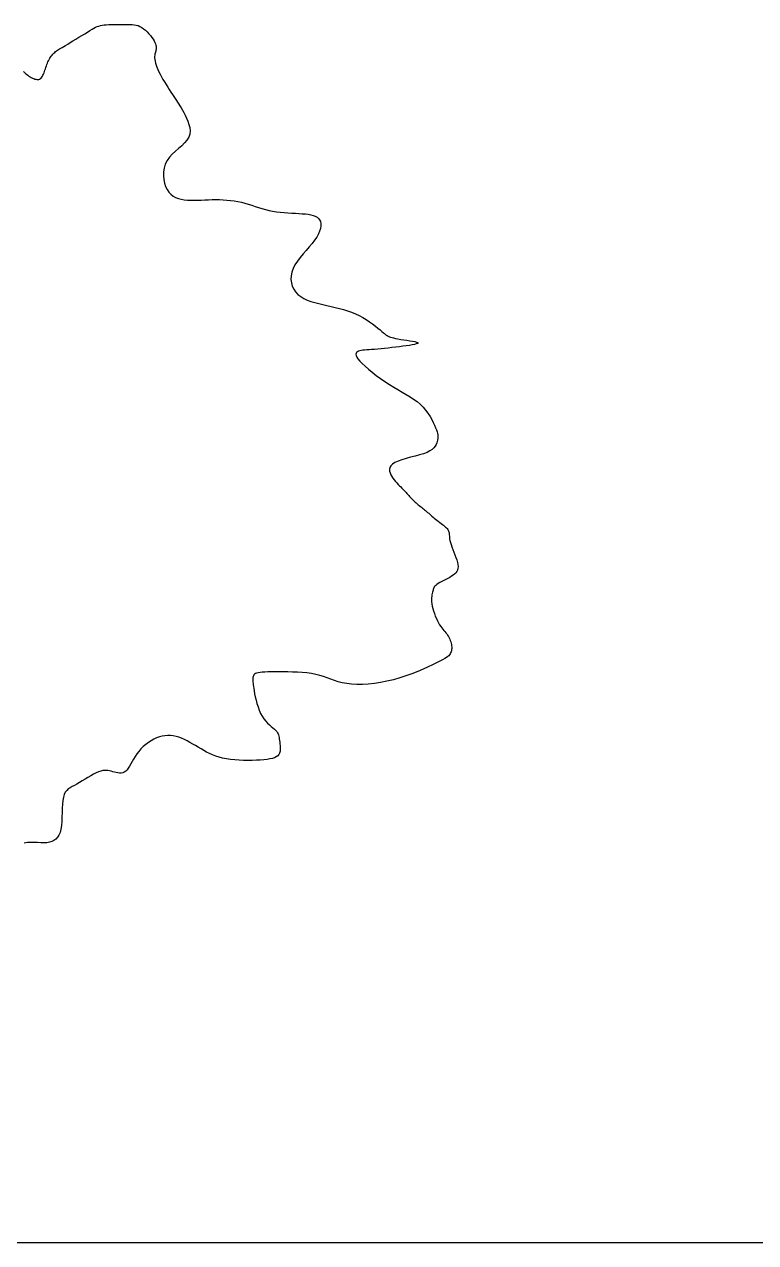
# Model space of a CAD drawing. Header units: millimetres. Extents: x 87938 to 265635, y 330093 to 434310.
# Drawn here: x 190976 to 195129, y 365241 to 372162 of the extents above; entities that cross this region are included whole.
import ezdxf

# ---------------------------------------------------------------- set-up
doc = ezdxf.new("R2010")
doc.units = ezdxf.units.MM
doc.layers.add('www.cad-blocks.net', color=7, linetype='Continuous')

# ---------------------------------------------------------------- blocks, each defined once
blk = doc.blocks.new('A$C315A1E4F')
for p, q in [((9048.9, 6288.7), (9061.7, 6296.4)), ((9061.7, 6296.4), (9072.8, 6303)), ((9072.8, 6303), (9082.6, 6308.5)), ((9082.6, 6308.5), (9091.3, 6313)), ((9091.3, 6313), (9099.6, 6316.7)), ((9099.6, 6316.7), (9107.6, 6319.6)), ((9107.6, 6319.6), (9115.9, 6321.9)), ((9115.9, 6321.9), (9124.9, 6323.7)), ((9124.9, 6323.7), (9135, 6325.1)), ((9135, 6325.1), (9146.5, 6326.1)), ((9146.5, 6326.1), (9159.1, 6326.9)), ((9159.1, 6326.9), (9172.7, 6327.5)), ((9172.7, 6327.5), (9186.8, 6327.9)), ((9186.8, 6327.9), (9201.3, 6328.1)), ((9201.3, 6328.1), (9215.7, 6328.2)), ((9215.7, 6328.2), (9229.8, 6328.2)), ((9229.8, 6328.2), (9243.4, 6328.3)), ((9243.4, 6328.3), (9256.1, 6328.2)), ((9256.1, 6328.2), (9268, 6328)), ((9268, 6328), (9279.3, 6327.4)), ((9279.3, 6327.4), (9290, 6326.3)), ((9290, 6326.3), (9300.3, 6324.4)), ((9300.3, 6324.4), (9310.2, 6321.5)), ((9310.2, 6321.5), (9319.9, 6317.6)), ((9319.9, 6317.6), (9329.5, 6312.3)), ((9329.5, 6312.3), (9339, 6305.7)), ((9339, 6305.7), (9348.4, 6297.8)), ((9348.4, 6297.8), (9357.5, 6289)), ((8947, 6226.3), (8959.7, 6234.1)), ((8959.7, 6234.1), (8973.8, 6242.7)), ((8973.8, 6242.7), (8988.9, 6251.9)), ((8988.9, 6251.9), (9004.3, 6261.4)), ((9004.3, 6261.4), (9019.8, 6270.9)), ((9019.8, 6270.9), (9034.8, 6280.1)), ((9034.8, 6280.1), (9048.9, 6288.7)), ((9357.5, 6289), (9366.1, 6279.7)), ((9366.1, 6279.7), (9374.2, 6270)), ((9374.2, 6270), (9381.5, 6260.4)), ((9381.5, 6260.4), (9387.9, 6251)), ((9387.9, 6251), (9393.2, 6242.3)), ((9393.2, 6242.3), (9397.4, 6234.3)), ((9397.4, 6234.3), (9400.5, 6227.2)), ((8862.2, 6164.4), (8866.4, 6169.7)), ((8866.4, 6169.7), (8870.8, 6174.6)), ((8870.8, 6174.6), (8875.4, 6179.2)), ((8875.4, 6179.2), (8880.1, 6183.5)), ((8880.1, 6183.5), (8884.8, 6187.6)), ((8884.8, 6187.6), (8889.6, 6191.3)), ((8889.6, 6191.3), (8894.4, 6194.8)), ((8894.4, 6194.8), (8899.4, 6198.1)), ((8899.4, 6198.1), (8904.9, 6201.5)), ((8904.9, 6201.5), (8911.1, 6205.2)), ((8911.1, 6205.2), (8918.2, 6209.4)), ((8918.2, 6209.4), (8926.3, 6214.1)), ((8926.3, 6214.1), (8935.9, 6219.7)), ((8935.9, 6219.7), (8947, 6226.3)), ((9396.2, 6168.3), (9395.6, 6161.8)), ((9397.2, 6174.2), (9396.2, 6168.3)), ((9398.5, 6179.7), (9397.2, 6174.2)), ((9400, 6184.8), (9398.5, 6179.7)), ((9401.5, 6189.7), (9400, 6184.8)), ((9400.5, 6227.2), (9402.7, 6220.7)), ((9402.8, 6194.5), (9401.5, 6189.7)), ((9402.7, 6220.7), (9404, 6214.8)), ((9403.8, 6199.3), (9402.8, 6194.5)), ((9404.4, 6204.2), (9403.8, 6199.3)), ((9404, 6214.8), (9404.5, 6209.3)), ((9404.5, 6209.3), (9404.4, 6204.2)), ((8832.2, 6098.9), (8834.6, 6106.1)), ((8834.6, 6106.1), (8837, 6113.2)), ((8837, 6113.2), (8839.5, 6120.3)), ((8839.5, 6120.3), (8842.2, 6127.2)), ((8842.2, 6127.2), (8844.9, 6134)), ((8844.9, 6134), (8847.9, 6140.6)), ((8847.9, 6140.6), (8851.1, 6147)), ((8851.1, 6147), (8854.5, 6153.1)), ((8854.5, 6153.1), (8858.2, 6158.9)), ((8858.2, 6158.9), (8862.2, 6164.4)), ((9395.6, 6161.8), (9395.6, 6154.6)), ((9395.6, 6154.6), (9396.4, 6146.7)), ((9396.4, 6146.7), (9398, 6137.9)), ((9398, 6137.9), (9400.5, 6128.3)), ((9400.5, 6128.3), (9403.9, 6117.9)), ((9403.9, 6117.9), (9408, 6106.9)), ((9408, 6106.9), (9412.8, 6095.3)), ((8719.3, 6084.6), (8723.8, 6079.8)), ((8723.8, 6079.8), (8728.9, 6075.1)), ((8728.9, 6075.1), (8734.4, 6070.4)), ((8734.4, 6070.4), (8740.4, 6065.8)), ((8740.4, 6065.8), (8746.5, 6061.5)), ((8746.5, 6061.5), (8752.9, 6057.5)), ((8752.9, 6057.5), (8759.2, 6053.9)), ((8759.2, 6053.9), (8765.5, 6050.7)), ((8765.5, 6050.7), (8771.6, 6048)), ((8771.6, 6048), (8777.5, 6045.9)), ((8777.5, 6045.9), (8783, 6044.4)), ((8783, 6044.4), (8788.2, 6043.7)), ((8788.2, 6043.7), (8793.2, 6043.6)), ((8793.2, 6043.6), (8797.8, 6044.3)), ((8797.8, 6044.3), (8802.1, 6045.7)), ((8802.1, 6045.7), (8806.2, 6048)), ((8806.2, 6048), (8809.9, 6051.2)), ((8809.9, 6051.2), (8813.3, 6055.2)), ((8813.3, 6055.2), (8816.5, 6060)), ((8816.5, 6060), (8819.5, 6065.4)), ((8819.5, 6065.4), (8822.2, 6071.5)), ((8822.2, 6071.5), (8824.9, 6077.9)), ((8824.9, 6077.9), (8827.4, 6084.8)), ((8827.4, 6084.8), (8829.8, 6091.8)), ((8829.8, 6091.8), (8832.2, 6098.9)), ((9412.8, 6095.3), (9418.4, 6083.1)), ((9418.4, 6083.1), (9424.6, 6070.5)), ((9424.6, 6070.5), (9431.5, 6057.5)), ((9431.5, 6057.5), (9438.9, 6044.3)), ((9438.9, 6044.3), (9446.8, 6030.9)), ((9446.8, 6030.9), (9455, 6017.5)), ((9455, 6017.5), (9463.3, 6004.2)), ((9463.3, 6004.2), (9471.7, 5991.2)), ((9471.7, 5991.2), (9479.9, 5978.7)), ((9479.9, 5978.7), (9487.8, 5966.8)), ((9487.8, 5966.8), (9495.2, 5955.6)), ((9495.2, 5955.6), (9502.1, 5945.3)), ((9502.1, 5945.3), (9508.6, 5935.5)), ((9508.6, 5935.5), (9514.7, 5926.1)), ((9514.7, 5926.1), (9520.7, 5916.6)), ((9520.7, 5916.6), (9526.7, 5906.8)), ((9526.7, 5906.8), (9532.9, 5896.5)), ((9532.9, 5896.5), (9539.3, 5885.3)), ((9539.3, 5885.3), (9546.2, 5872.8)), ((9546.2, 5872.8), (9553.6, 5859)), ((9553.6, 5859), (9561, 5843.9)), ((9561, 5843.9), (9567.7, 5828)), ((9567.7, 5828), (9573.3, 5811.5)), ((9573.3, 5811.5), (9577.1, 5794.7)), ((9577.1, 5794.7), (9578.5, 5777.9)), ((9562.6, 5730.3), (9550.2, 5715.8)), ((9571.7, 5745.4), (9562.6, 5730.3)), ((9576.9, 5761.3), (9571.7, 5745.4)), ((9578.5, 5777.9), (9576.9, 5761.3)), ((9503, 5672.8), (9487, 5657.6)), ((9519.5, 5687.3), (9503, 5672.8)), ((9535.6, 5701.5), (9519.5, 5687.3)), ((9550.2, 5715.8), (9535.6, 5701.5)), ((9451, 5605.8), (9444.9, 5586.2)), ((9460.2, 5624.4), (9451, 5605.8)), ((9472.4, 5641.6), (9460.2, 5624.4)), ((9487, 5657.6), (9472.4, 5641.6)), ((9441.7, 5566.1), (9441, 5546)), ((9441, 5546), (9442.8, 5526.3)), ((9444.9, 5586.2), (9441.7, 5566.1)), ((9442.8, 5526.3), (9446.7, 5507.5)), ((9446.7, 5507.5), (9452.6, 5490.1)), ((9452.6, 5490.1), (9460.2, 5474.7)), ((9460.2, 5474.7), (9469.2, 5461.5)), ((9469.2, 5461.5), (9479.7, 5450.6)), ((9479.7, 5450.6), (9491.5, 5441.6)), ((9491.5, 5441.6), (9504.4, 5434.5)), ((9504.4, 5434.5), (9518.3, 5429)), ((9518.3, 5429), (9533.2, 5425)), ((9533.2, 5425), (9548.9, 5422.2)), ((9548.9, 5422.2), (9565.3, 5420.5)), ((9565.3, 5420.5), (9582.4, 5419.8)), ((9582.4, 5419.8), (9599.9, 5419.7)), ((9599.9, 5419.7), (9617.9, 5420.2)), ((9617.9, 5420.2), (9636.3, 5420.9)), ((9636.3, 5420.9), (9654.9, 5421.9)), ((9654.9, 5421.9), (9673.8, 5422.8)), ((9673.8, 5422.8), (9692.9, 5423.5)), ((9692.9, 5423.5), (9712, 5423.7)), ((9712, 5423.7), (9731.1, 5423.4)), ((9731.1, 5423.4), (9750.2, 5422.5)), ((9750.2, 5422.5), (9769.2, 5421)), ((9769.2, 5421), (9788.1, 5419)), ((9788.1, 5419), (9806.8, 5416.3)), ((9806.8, 5416.3), (9825.4, 5413)), ((9825.4, 5413), (9843.7, 5409.1)), ((9843.7, 5409.1), (9861.8, 5404.6)), ((9861.8, 5404.6), (9879.6, 5399.6)), ((9879.6, 5399.6), (9897.2, 5394.1)), ((9897.2, 5394.1), (9914.7, 5388.4)), ((9914.7, 5388.4), (9932.3, 5382.7)), ((9932.3, 5382.7), (9950, 5377.2)), ((9950, 5377.2), (9968, 5371.9)), ((9968, 5371.9), (9986.4, 5367.2)), ((9986.4, 5367.2), (10005.2, 5363.2)), ((10005.2, 5363.2), (10024.6, 5360.1)), ((10024.6, 5360.1), (10044.4, 5357.6)), ((10044.4, 5357.6), (10064.3, 5355.8)), ((10064.3, 5355.8), (10084.1, 5354.5)), ((10084.1, 5354.5), (10103.7, 5353.4)), ((10103.7, 5353.4), (10122.7, 5352.5)), ((10122.7, 5352.5), (10140.9, 5351.6)), ((10140.9, 5351.6), (10158.2, 5350.5)), ((10158.2, 5350.5), (10174.4, 5349.1)), ((10174.4, 5349.1), (10189.2, 5347.3)), ((10189.2, 5347.3), (10202.7, 5344.9)), ((10202.7, 5344.9), (10214.8, 5341.7)), ((10214.8, 5341.7), (10225.4, 5337.7)), ((10225.4, 5337.7), (10234.4, 5332.6)), ((10234.4, 5332.6), (10241.8, 5326.3)), ((10241.8, 5326.3), (10247.5, 5318.6)), ((10247.5, 5318.6), (10251.4, 5309.5)), ((10251.4, 5309.5), (10253.4, 5299.1)), ((10253.4, 5287.3), (10251.5, 5274.4)), ((10253.4, 5299.1), (10253.4, 5287.3)), ((10232.8, 5229.9), (10222, 5213.5)), ((10241.2, 5245.6), (10232.8, 5229.9)), ((10247.4, 5260.5), (10241.2, 5245.6)), ((10251.5, 5274.4), (10247.4, 5260.5)), ((10178.6, 5161), (10162.6, 5142.7)), ((10194.2, 5179), (10178.6, 5161)), ((10209, 5196.5), (10194.2, 5179)), ((10222, 5213.5), (10209, 5196.5)), ((10132.8, 5105.1), (10120.3, 5086.1)), ((10147.1, 5124), (10132.8, 5105.1)), ((10162.6, 5142.7), (10147.1, 5124)), ((10103.7, 5047.9), (10100.1, 5029.1)), ((10110.4, 5067), (10103.7, 5047.9)), ((10120.3, 5086.1), (10110.4, 5067)), ((10100.1, 5029.1), (10099.4, 5010.7)), ((10099.4, 5010.7), (10101.7, 4993)), ((10101.7, 4993), (10106.6, 4976.1)), ((10106.6, 4976.1), (10114, 4960.4)), ((10114, 4960.4), (10123.8, 4946.1)), ((10123.8, 4946.1), (10135.9, 4933.3)), ((10135.9, 4933.3), (10150.1, 4922.2)), ((10150.1, 4922.2), (10166, 4912.7)), ((10166, 4912.7), (10183.6, 4904.5)), ((10183.6, 4904.5), (10202.5, 4897.4)), ((10202.5, 4897.4), (10222.4, 4891.3)), ((10222.4, 4891.3), (10243, 4885.8)), ((10243, 4885.8), (10264.3, 4880.7)), ((10264.3, 4880.7), (10285.7, 4875.9)), ((10285.7, 4875.9), (10307.2, 4871.1)), ((10307.2, 4871.1), (10328.7, 4866.2)), ((10328.7, 4866.2), (10349.9, 4860.9)), ((10349.9, 4860.9), (10371, 4855.2)), ((10371, 4855.2), (10391.8, 4848.9)), ((10391.8, 4848.9), (10412.1, 4841.9)), ((10412.1, 4841.9), (10432.1, 4833.9)), ((10432.1, 4833.9), (10451.5, 4825)), ((10451.5, 4825), (10470.3, 4814.9)), ((10470.3, 4814.9), (10488.3, 4804)), ((10488.3, 4804), (10505.3, 4792.6)), ((10505.3, 4792.6), (10521.2, 4781.2)), ((10521.2, 4781.2), (10535.8, 4770)), ((10535.8, 4770), (10548.8, 4759.6)), ((10548.8, 4759.6), (10560, 4750.2)), ((10560, 4750.2), (10569.4, 4742.2)), ((10569.4, 4742.2), (10576.8, 4735.8)), ((10576.8, 4735.8), (10582.4, 4731.1)), ((10582.4, 4731.1), (10586.6, 4727.5)), ((10586.6, 4727.5), (10589.7, 4725)), ((10589.7, 4725), (10592.1, 4723.3)), ((10592.1, 4723.3), (10594.1, 4722)), ((10594.1, 4722), (10596, 4721)), ((10596, 4721), (10598.1, 4719.9)), ((10598.1, 4719.9), (10600.8, 4718.5)), ((10602.1, 4656.6), (10583.2, 4654.6)), ((10600.8, 4718.5), (10604.3, 4716.9)), ((10621.3, 4658.7), (10602.1, 4656.6)), ((10604.3, 4716.9), (10608.8, 4715.1)), ((10608.8, 4715.1), (10614.5, 4713.1)), ((10614.5, 4713.1), (10621.4, 4710.9)), ((10640.5, 4661), (10621.3, 4658.7)), ((10621.4, 4710.9), (10629.9, 4708.7)), ((10629.9, 4708.7), (10640.2, 4706.3)), ((10640.2, 4706.3), (10652.3, 4703.9)), ((10659.5, 4663.3), (10640.5, 4661)), ((10652.3, 4703.9), (10666.4, 4701.5)), ((10677.8, 4665.7), (10659.5, 4663.3)), ((10666.4, 4701.5), (10681.7, 4699.2)), ((10695.2, 4668.1), (10677.8, 4665.7)), ((10681.7, 4699.2), (10697.5, 4696.8)), ((10711.3, 4670.5), (10695.2, 4668.1)), ((10697.5, 4696.8), (10712.9, 4694.4)), ((10725.5, 4672.9), (10711.3, 4670.5)), ((10712.9, 4694.4), (10727.1, 4692)), ((10737.6, 4675.3), (10725.5, 4672.9)), ((10727.1, 4692), (10739.3, 4689.6)), ((10746.9, 4677.7), (10737.6, 4675.3)), ((10739.3, 4689.6), (10748.6, 4687.2)), ((10753.1, 4680.1), (10746.9, 4677.7)), ((10748.6, 4687.2), (10754.3, 4684.8)), ((10755.7, 4682.4), (10753.1, 4680.1)), ((10754.3, 4684.8), (10755.7, 4682.4)), ((10435.7, 4629.7), (10434.8, 4624.3)), ((10434.8, 4624.3), (10435.8, 4617.7)), ((10438.5, 4634.1), (10435.7, 4629.7)), ((10435.8, 4617.7), (10439.3, 4609.8)), ((10442.8, 4637.5), (10438.5, 4634.1)), ((10439.3, 4609.8), (10445.5, 4600.4)), ((10448.3, 4640.2), (10442.8, 4637.5)), ((10445.5, 4600.4), (10454.7, 4589.3)), ((10454.7, 4642.3), (10448.3, 4640.2)), ((10462.1, 4644), (10454.7, 4642.3)), ((10470.6, 4645.2), (10462.1, 4644)), ((10480.2, 4646.2), (10470.6, 4645.2)), ((10490.9, 4647.1), (10480.2, 4646.2)), ((10503, 4647.9), (10490.9, 4647.1)), ((10516.4, 4648.7), (10503, 4647.9)), ((10531.2, 4649.8), (10516.4, 4648.7)), ((10547.4, 4651.1), (10531.2, 4649.8)), ((10564.8, 4652.7), (10547.4, 4651.1)), ((10583.2, 4654.6), (10564.8, 4652.7)), ((10454.7, 4589.3), (10467, 4576.5)), ((10467, 4576.5), (10482.2, 4562.3)), ((10482.2, 4562.3), (10499.7, 4547.1)), ((10499.7, 4547.1), (10519.2, 4531.2)), ((10519.2, 4531.2), (10540.2, 4514.9)), ((10540.2, 4514.9), (10562.3, 4498.8)), ((10562.3, 4498.8), (10584.9, 4483.1)), ((10584.9, 4483.1), (10607.7, 4468.3)), ((10607.7, 4468.3), (10630.2, 4454.5)), ((10630.2, 4454.5), (10652.3, 4441.6)), ((10652.3, 4441.6), (10673.8, 4429.3)), ((10673.8, 4429.3), (10694.5, 4417.3)), ((10694.5, 4417.3), (10714.4, 4405.3)), ((10714.4, 4405.3), (10733.2, 4393)), ((10733.2, 4393), (10750.8, 4380.1)), ((10750.8, 4380.1), (10767.1, 4366.3)), ((10767.1, 4366.3), (10781.9, 4351.5)), ((10781.9, 4351.5), (10795.2, 4335.8)), ((10795.2, 4335.8), (10807.1, 4319.6)), ((10807.1, 4319.6), (10817.7, 4303.4)), ((10817.7, 4303.4), (10826.9, 4287.5)), ((10826.9, 4287.5), (10834.7, 4272.3)), ((10834.7, 4272.3), (10841.4, 4258.1)), ((10841.4, 4258.1), (10846.7, 4245.3)), ((10846.7, 4245.3), (10850.9, 4234.2)), ((10850.9, 4234.2), (10854.1, 4224.6)), ((10854.1, 4224.6), (10856.2, 4216.2)), ((10856.2, 4216.2), (10857.5, 4208.7)), ((10849.5, 4158.1), (10844.8, 4149.8)), ((10852.8, 4166.3), (10849.5, 4158.1)), ((10854.9, 4174.2), (10852.8, 4166.3)), ((10856.3, 4181.6), (10854.9, 4174.2)), ((10857.3, 4188.5), (10856.3, 4181.6)), ((10858, 4195.1), (10857.3, 4188.5)), ((10857.5, 4208.7), (10858, 4201.8)), ((10858, 4201.8), (10858, 4195.1)), ((10716.9, 4092.3), (10693.9, 4086.1)), ((10740.2, 4098.4), (10716.9, 4092.3)), ((10762.8, 4104.6), (10740.2, 4098.4)), ((10783.8, 4111), (10762.8, 4104.6)), ((10802.1, 4117.9), (10783.8, 4111)), ((10817.1, 4125.4), (10802.1, 4117.9)), ((10829, 4133.2), (10817.1, 4125.4)), ((10838, 4141.4), (10829, 4133.2)), ((10844.8, 4149.8), (10838, 4141.4)), ((10611, 4039.7), (10608.8, 4030.3)), ((10608.8, 4030.3), (10609.1, 4020.8)), ((10616.1, 4048.8), (10611, 4039.7)), ((10624.5, 4057.5), (10616.1, 4048.8)), ((10636.7, 4065.5), (10624.5, 4057.5)), ((10652.9, 4072.9), (10636.7, 4065.5)), ((10672.3, 4079.7), (10652.9, 4072.9)), ((10693.9, 4086.1), (10672.3, 4079.7)), ((10609.1, 4020.8), (10611.3, 4011.2)), ((10611.3, 4011.2), (10615.2, 4001.8)), ((10615.2, 4001.8), (10620.2, 3992.6)), ((10620.2, 3992.6), (10625.9, 3983.8)), ((10625.9, 3983.8), (10632.2, 3975.4)), ((10632.2, 3975.4), (10638.8, 3967.4)), ((10638.8, 3967.4), (10645.8, 3959.7)), ((10645.8, 3959.7), (10652.8, 3952.4)), ((10652.8, 3952.4), (10659.7, 3945.5)), ((10659.7, 3945.5), (10666.4, 3938.9)), ((10666.4, 3938.9), (10672.8, 3932.6)), ((10672.8, 3932.6), (10678.7, 3926.6)), ((10678.7, 3926.6), (10684.1, 3920.9)), ((10684.1, 3920.9), (10689.3, 3915.4)), ((10689.3, 3915.4), (10694.1, 3910.1)), ((10694.1, 3910.1), (10698.7, 3905)), ((10698.7, 3905), (10703.2, 3899.9)), ((10703.2, 3899.9), (10707.6, 3895)), ((10707.6, 3895), (10712.1, 3890.1)), ((10712.1, 3890.1), (10716.6, 3885.2)), ((10716.6, 3885.2), (10721.3, 3880.3)), ((10721.3, 3880.3), (10726, 3875.4)), ((10726, 3875.4), (10730.9, 3870.6)), ((10730.9, 3870.6), (10735.9, 3865.8)), ((10735.9, 3865.8), (10740.9, 3861.1)), ((10740.9, 3861.1), (10746.1, 3856.5)), ((10746.1, 3856.5), (10751.4, 3851.9)), ((10751.4, 3851.9), (10756.7, 3847.5)), ((10756.7, 3847.5), (10762.2, 3843.1)), ((10762.2, 3843.1), (10767.7, 3838.8)), ((10767.7, 3838.8), (10773.2, 3834.5)), ((10773.2, 3834.5), (10778.7, 3830.2)), ((10778.7, 3830.2), (10784.2, 3825.8)), ((10784.2, 3825.8), (10789.7, 3821.5)), ((10789.7, 3821.5), (10795, 3817)), ((10795, 3817), (10800.3, 3812.5)), ((10800.3, 3812.5), (10805.5, 3807.8)), ((10805.5, 3807.8), (10810.8, 3803.1)), ((10810.8, 3803.1), (10816.2, 3798.2)), ((10816.2, 3798.2), (10821.7, 3793.3)), ((10821.7, 3793.3), (10827.4, 3788.2)), ((10827.4, 3788.2), (10833.4, 3783)), ((10833.4, 3783), (10839.8, 3777.8)), ((10839.8, 3777.8), (10846.5, 3772.4)), ((10846.5, 3772.4), (10853.5, 3767)), ((10853.5, 3767), (10860.6, 3761.6)), ((10860.6, 3761.6), (10867.7, 3756.2)), ((10867.7, 3756.2), (10874.7, 3751)), ((10874.7, 3751), (10881.3, 3745.9)), ((10881.3, 3745.9), (10887.6, 3741)), ((10887.6, 3741), (10893.2, 3736.3)), ((10893.2, 3736.3), (10898.2, 3732)), ((10898.2, 3732), (10902.5, 3727.8)), ((10902.5, 3727.8), (10906.1, 3723.8)), ((10906.1, 3723.8), (10909.2, 3719.8)), ((10909.2, 3719.8), (10911.7, 3715.8)), ((10911.7, 3715.8), (10913.6, 3711.6)), ((10913.6, 3711.6), (10915.1, 3707.2)), ((10915.1, 3707.2), (10916.2, 3702.5)), ((10916.2, 3702.5), (10916.8, 3697.4)), ((10916.8, 3697.4), (10917.2, 3691.8)), ((10917.2, 3691.8), (10917.6, 3685.5)), ((10917.6, 3685.5), (10918.2, 3678.5)), ((10918.2, 3678.5), (10919.1, 3670.8)), ((10919.1, 3670.8), (10920.6, 3662.1)), ((10920.6, 3662.1), (10922.8, 3652.3)), ((10922.8, 3652.3), (10926, 3641.5)), ((10926, 3641.5), (10930.2, 3629.5)), ((10930.2, 3629.5), (10935.1, 3616.5)), ((10935.1, 3616.5), (10940.5, 3603)), ((10940.5, 3603), (10946, 3589.3)), ((10946, 3589.3), (10951.3, 3575.5)), ((10951.3, 3575.5), (10955.9, 3562.2)), ((10955.9, 3562.2), (10959.6, 3549.5)), ((10959.6, 3549.5), (10962, 3537.9)), ((10962, 3537.9), (10962.8, 3527.5)), ((10962.8, 3527.5), (10962.1, 3518.2)), ((10899.1, 3460.9), (10888.6, 3455.4)), ((10909.6, 3466.5), (10899.1, 3460.9)), ((10919.8, 3472.2), (10909.6, 3466.5)), ((10929.2, 3477.9), (10919.8, 3472.2)), ((10937.7, 3483.7), (10929.2, 3477.9)), ((10945.1, 3489.6), (10937.7, 3483.7)), ((10951.3, 3495.8), (10945.1, 3489.6)), ((10956.3, 3502.6), (10951.3, 3495.8)), ((10959.9, 3510), (10956.3, 3502.6)), ((10962.1, 3518.2), (10959.9, 3510)), ((10832.1, 3400.5), (10830.8, 3394.9)), ((10833.2, 3405.6), (10832.1, 3400.5)), ((10834.3, 3410.2), (10833.2, 3405.6)), ((10835.5, 3414.6), (10834.3, 3410.2)), ((10837.2, 3418.8), (10835.5, 3414.6)), ((10839.5, 3422.8), (10837.2, 3418.8)), ((10842.7, 3426.9), (10839.5, 3422.8)), ((10847.1, 3431), (10842.7, 3426.9)), ((10852.9, 3435.4), (10847.1, 3431)), ((10860.2, 3440), (10852.9, 3435.4)), ((10868.8, 3444.9), (10860.2, 3440)), ((10878.4, 3450.1), (10868.8, 3444.9)), ((10888.6, 3455.4), (10878.4, 3450.1)), ((10825.6, 3366.2), (10825.2, 3357.1)), ((10825.2, 3357.1), (10825.5, 3347.1)), ((10825.5, 3347.1), (10826.7, 3336.2)), ((10826.5, 3374.5), (10825.6, 3366.2)), ((10827.8, 3382), (10826.5, 3374.5)), ((10826.7, 3336.2), (10828.8, 3324.2)), ((10829.3, 3388.8), (10827.8, 3382)), ((10830.8, 3394.9), (10829.3, 3388.8)), ((10828.8, 3324.2), (10831.8, 3311.6)), ((10831.8, 3311.6), (10835.6, 3298.5)), ((10835.6, 3298.5), (10840, 3285.3)), ((10840, 3285.3), (10845, 3272.3)), ((10845, 3272.3), (10850.3, 3259.6)), ((10850.3, 3259.6), (10855.9, 3247.8)), ((10855.9, 3247.8), (10861.6, 3236.9)), ((10861.6, 3236.9), (10867.3, 3227.3)), ((10867.3, 3227.3), (10873, 3218.9)), ((10873, 3218.9), (10878.6, 3211.3)), ((10878.6, 3211.3), (10884.1, 3204.5)), ((10884.1, 3204.5), (10889.4, 3198.2)), ((10889.4, 3198.2), (10894.6, 3192.2)), ((10894.6, 3192.2), (10899.5, 3186.2)), ((10899.5, 3186.2), (10904.1, 3180.2)), ((10904.1, 3180.2), (10908.5, 3174)), ((10908.5, 3174), (10912.5, 3167.4)), ((10912.5, 3167.4), (10916.2, 3160.7)), ((10916.2, 3160.7), (10919.4, 3153.8)), ((10919.4, 3153.8), (10922.3, 3146.8)), ((10922.3, 3146.8), (10924.7, 3139.8)), ((10926.3, 3087.2), (10924.2, 3081.8)), ((10924.7, 3139.8), (10926.7, 3132.7)), ((10927.9, 3093), (10926.3, 3087.2)), ((10926.7, 3132.7), (10928.2, 3125.7)), ((10929, 3099.1), (10927.9, 3093)), ((10928.2, 3125.7), (10929.1, 3118.8)), ((10929.5, 3105.5), (10929, 3099.1)), ((10929.1, 3118.8), (10929.6, 3112.1)), ((10929.6, 3112.1), (10929.5, 3105.5)), ((10831.2, 3020.8), (10807.9, 3010)), ((10851.4, 3030.6), (10831.2, 3020.8)), ((10868.3, 3039), (10851.4, 3030.6)), ((10882.2, 3046.2), (10868.3, 3039)), ((10893.3, 3052.4), (10882.2, 3046.2)), ((10902.2, 3057.8), (10893.3, 3052.4)), ((10909.1, 3062.7), (10902.2, 3057.8)), ((10914.4, 3067.3), (10909.1, 3062.7)), ((10918.4, 3071.9), (10914.4, 3067.3)), ((10921.6, 3076.6), (10918.4, 3071.9)), ((10924.2, 3081.8), (10921.6, 3076.6)), ((9904.2, 2959.9), (9903.5, 2955.3)), ((9905.6, 2964.2), (9904.2, 2959.9)), ((9907.9, 2968.2), (9905.6, 2964.2)), ((9911.3, 2971.8), (9907.9, 2968.2)), ((9916, 2975), (9911.3, 2971.8)), ((9922.3, 2977.7), (9916, 2975)), ((9930.4, 2979.8), (9922.3, 2977.7)), ((9940.3, 2981.4), (9930.4, 2979.8)), ((9951.9, 2982.5), (9940.3, 2981.4)), ((9965.4, 2983.3), (9951.9, 2982.5)), ((9980.6, 2983.7), (9965.4, 2983.3)), ((9997.7, 2984), (9980.6, 2983.7)), ((10016.5, 2984.1), (9997.7, 2984)), ((10037.1, 2984.1), (10016.5, 2984.1)), ((10059.4, 2984), (10037.1, 2984.1)), ((10083.1, 2983.9), (10059.4, 2984)), ((10107.7, 2983.4), (10083.1, 2983.9)), ((10132.7, 2982.5), (10107.7, 2983.4)), ((10157.8, 2981), (10132.7, 2982.5)), ((10182.3, 2978.7), (10157.8, 2981)), ((10206, 2975.5), (10182.3, 2978.7)), ((10228.4, 2971.3), (10206, 2975.5)), ((10249.1, 2966), (10228.4, 2971.3)), ((10268.5, 2959.8), (10249.1, 2966)), ((10287.2, 2953.1), (10268.5, 2959.8)), ((10693.2, 2963.4), (10661, 2952.8)), ((10724.3, 2974.8), (10693.2, 2963.4)), ((10754.1, 2986.6), (10724.3, 2974.8)), ((10782.1, 2998.4), (10754.1, 2986.6)), ((10807.9, 3010), (10782.1, 2998.4)), ((9903.3, 2950.6), (9903.2, 2945.9)), ((9903.2, 2945.9), (9903.2, 2941)), ((9903.2, 2941), (9903.3, 2936)), ((9903.5, 2955.3), (9903.3, 2950.6)), ((9903.3, 2936), (9903.6, 2930.3)), ((9903.6, 2930.3), (9904, 2924)), ((9904, 2924), (9904.8, 2916.5)), ((9904.8, 2916.5), (9905.9, 2907.8)), ((9905.9, 2907.8), (9907.5, 2897.5)), ((9907.5, 2897.5), (9909.6, 2885.3)), ((10305.7, 2946.3), (10287.2, 2953.1)), ((10324.4, 2939.5), (10305.7, 2946.3)), ((10344, 2933.3), (10324.4, 2939.5)), ((10364.9, 2927.8), (10344, 2933.3)), ((10387.7, 2923.6), (10364.9, 2927.8)), ((10412.8, 2920.7), (10387.7, 2923.6)), ((10439.9, 2919.4), (10412.8, 2920.7)), ((10468.8, 2919.6), (10439.9, 2919.4)), ((10499.1, 2921.3), (10468.8, 2919.6)), ((10530.5, 2924.5), (10499.1, 2921.3)), ((10562.7, 2929.3), (10530.5, 2924.5)), ((10595.5, 2935.6), (10562.7, 2929.3)), ((10628.3, 2943.5), (10595.5, 2935.6)), ((10661, 2952.8), (10628.3, 2943.5)), ((9909.6, 2885.3), (9912.3, 2871.2)), ((9912.3, 2871.2), (9915.6, 2855.5)), ((9915.6, 2855.5), (9919.6, 2838.7)), ((9919.6, 2838.7), (9924.3, 2821.2)), ((9924.3, 2821.2), (9929.8, 2803.6)), ((9929.8, 2803.6), (9936, 2786.4)), ((9936, 2786.4), (9943.1, 2769.9)), ((9943.1, 2769.9), (9951, 2754.8)), ((9951, 2754.8), (9959.8, 2741.3)), ((9959.8, 2741.3), (9969.2, 2729.4)), ((9969.2, 2729.4), (9978.8, 2719)), ((9978.8, 2719), (9988.5, 2709.8)), ((9988.5, 2709.8), (9997.9, 2701.6)), ((9406, 2643.3), (9391.6, 2636.6)), ((9420.3, 2648.5), (9406, 2643.3)), ((9434.7, 2652.3), (9420.3, 2648.5)), ((9449, 2654.6), (9434.7, 2652.3)), ((9463.3, 2655.6), (9449, 2654.6)), ((9477.7, 2655.3), (9463.3, 2655.6)), ((9492, 2653.6), (9477.7, 2655.3)), ((9506.4, 2650.6), (9492, 2653.6)), ((9520.7, 2646.5), (9506.4, 2650.6)), ((9535.1, 2641.1), (9520.7, 2646.5)), ((9997.9, 2701.6), (10006.6, 2694.3)), ((10006.6, 2694.3), (10014.5, 2687.7)), ((10014.5, 2687.7), (10021.2, 2681.5)), ((10021.2, 2681.5), (10026.4, 2675.7)), ((10026.4, 2675.7), (10030.4, 2670)), ((10030.4, 2670), (10033.4, 2664.3)), ((10033.4, 2664.3), (10035.5, 2658.4)), ((10035.5, 2658.4), (10037, 2652.3)), ((10037, 2652.3), (10038.2, 2645.7)), ((10038.2, 2645.7), (10039.2, 2638.5)), ((9325.3, 2586), (9314.1, 2573.4)), ((9337.4, 2597.9), (9325.3, 2586)), ((9350.2, 2609), (9337.4, 2597.9)), ((9363.6, 2619.3), (9350.2, 2609)), ((9377.5, 2628.6), (9363.6, 2619.3)), ((9391.6, 2636.6), (9377.5, 2628.6)), ((9549.4, 2634.8), (9535.1, 2641.1)), ((9563.7, 2627.6), (9549.4, 2634.8)), ((9578.1, 2619.8), (9563.7, 2627.6)), ((9592.4, 2611.5), (9578.1, 2619.8)), ((9606.8, 2603), (9592.4, 2611.5)), ((9621.1, 2594.4), (9606.8, 2603)), ((9635.5, 2586), (9621.1, 2594.4)), ((9649.8, 2577.8), (9635.5, 2586)), ((10039.2, 2638.5), (10040.3, 2630.5)), ((10040.3, 2630.5), (10041.6, 2621.8)), ((10041.6, 2621.8), (10042.9, 2612.4)), ((10042.9, 2612.4), (10044, 2602.6)), ((10044.6, 2583), (10043.4, 2573.7)), ((10044, 2602.6), (10044.7, 2592.7)), ((10044.7, 2592.7), (10044.6, 2583)), ((9279.6, 2521.1), (9272.9, 2508.7)), ((9286.9, 2534), (9279.6, 2521.1)), ((9295, 2547.2), (9286.9, 2534)), ((9304, 2560.5), (9295, 2547.2)), ((9314.1, 2573.4), (9304, 2560.5)), ((9664.4, 2569.9), (9649.8, 2577.8)), ((9679.3, 2562.6), (9664.4, 2569.9)), ((9694.8, 2555.7), (9679.3, 2562.6)), ((9711.1, 2549.4), (9694.8, 2555.7)), ((9728.3, 2543.9), (9711.1, 2549.4)), ((9746.6, 2539), (9728.3, 2543.9)), ((9766.2, 2535), (9746.6, 2539)), ((9787.2, 2531.8), (9766.2, 2535)), ((9809.2, 2529.5), (9787.2, 2531.8)), ((9832, 2527.9), (9809.2, 2529.5)), ((9855, 2527), (9832, 2527.9)), ((9877.9, 2526.7), (9855, 2527)), ((9900.2, 2526.9), (9877.9, 2526.7)), ((9921.5, 2527.6), (9900.2, 2526.9)), ((9941.5, 2528.6), (9921.5, 2527.6)), ((9959.7, 2530), (9941.5, 2528.6)), ((9976.1, 2531.8), (9959.7, 2530)), ((9990.8, 2534.1), (9976.1, 2531.8)), ((10003.6, 2537), (9990.8, 2534.1)), ((10014.7, 2540.7), (10003.6, 2537)), ((10024, 2545.2), (10014.7, 2540.7)), ((10031.4, 2550.7), (10024, 2545.2)), ((10037.1, 2557.3), (10031.4, 2550.7)), ((10041, 2565), (10037.1, 2557.3)), ((10043.4, 2573.7), (10041, 2565)), ((9080.4, 2455.5), (9066.3, 2447.4)), ((9093.8, 2462.5), (9080.4, 2455.5)), ((9106.3, 2468.1), (9093.8, 2462.5)), ((9117.7, 2472), (9106.3, 2468.1)), ((9128.1, 2474.4), (9117.7, 2472)), ((9137.7, 2475.4), (9128.1, 2474.4)), ((9146.6, 2475.3), (9137.7, 2475.4)), ((9155, 2474.3), (9146.6, 2475.3)), ((9163.3, 2472.6), (9155, 2474.3)), ((9171.4, 2470.5), (9163.3, 2472.6)), ((9179.6, 2468.1), (9171.4, 2470.5)), ((9188.1, 2465.8), (9179.6, 2468.1)), ((9196.8, 2463.7), (9188.1, 2465.8)), ((9205.6, 2462.1), (9196.8, 2463.7)), ((9214.3, 2461.3), (9205.6, 2462.1)), ((9222.9, 2461.6), (9214.3, 2461.3)), ((9231.2, 2463.2), (9222.9, 2461.6)), ((9239.1, 2466.3), (9231.2, 2463.2)), ((9246.6, 2471.3), (9239.1, 2466.3)), ((9253.5, 2478.3), (9246.6, 2471.3)), ((9260, 2487), (9253.5, 2478.3)), ((9266.4, 2497.3), (9260, 2487)), ((9272.9, 2508.7), (9266.4, 2497.3)), ((8970.4, 2391.7), (8959.7, 2385.8)), ((8982.1, 2397.8), (8970.4, 2391.7)), ((8994.8, 2404.4), (8982.1, 2397.8)), ((9008.3, 2412.1), (8994.8, 2404.4)), ((9022.5, 2420.6), (9008.3, 2412.1)), ((9037.1, 2429.6), (9022.5, 2420.6)), ((9051.7, 2438.7), (9037.1, 2429.6)), ((9066.3, 2447.4), (9051.7, 2438.7)), ((8924.6, 2337.5), (8921.7, 2320.5)), ((8929, 2351.5), (8924.6, 2337.5)), ((8934.7, 2362.8), (8929, 2351.5)), ((8941.8, 2371.8), (8934.7, 2362.8)), ((8950.1, 2379.3), (8941.8, 2371.8)), ((8959.7, 2385.8), (8950.1, 2379.3)), ((8918.9, 2279.5), (8918.3, 2257.1)), ((8920, 2300.9), (8918.9, 2279.5)), ((8921.7, 2320.5), (8920, 2300.9)), ((8916.6, 2212.1), (8914.8, 2191)), ((8917.6, 2234.4), (8916.6, 2212.1)), ((8918.3, 2257.1), (8917.6, 2234.4)), ((8901.8, 2141.3), (8894.6, 2129.6)), ((8907.6, 2155.3), (8901.8, 2141.3)), ((8911.9, 2171.9), (8907.6, 2155.3)), ((8914.8, 2191), (8911.9, 2171.9)), ((8739.1, 2102.7), (8721.7, 2100.2)), ((8756.6, 2103.6), (8739.1, 2102.7)), ((8774, 2103.4), (8756.6, 2103.6)), ((8791.2, 2102.6), (8774, 2103.4)), ((8807.8, 2101.7), (8791.2, 2102.6)), ((8823.7, 2101.3), (8807.8, 2101.7)), ((8838.6, 2101.8), (8823.7, 2101.3)), ((8852.3, 2103.8), (8838.6, 2101.8)), ((8864.8, 2107.4), (8852.3, 2103.8)), ((8876.1, 2112.8), (8864.8, 2107.4)), ((8886, 2120.2), (8876.1, 2112.8)), ((8894.6, 2129.6), (8886, 2120.2))]:
    blk.add_line(p, q)
blk = doc.blocks.new('format')
at = {"layer": 'www.cad-blocks.net', "color": 155, "true_color": 0x546d8e}
blk.add_line((102853.7, 365241.3), (265634.8, 365241.3), dxfattribs=at)

msp = doc.modelspace()

# ---------------------------------------------------------------- block references
at = {"xscale": 1.1, "yscale": 1.1, "zscale": 1.1}
msp.add_blockref('A$C315A1E4F', (181380.5, 365201.4), dxfattribs=at)
at = {"layer": 'www.cad-blocks.net'}
msp.add_blockref('format', (0, 0), dxfattribs=at)

doc.saveas('drawing.dxf')
